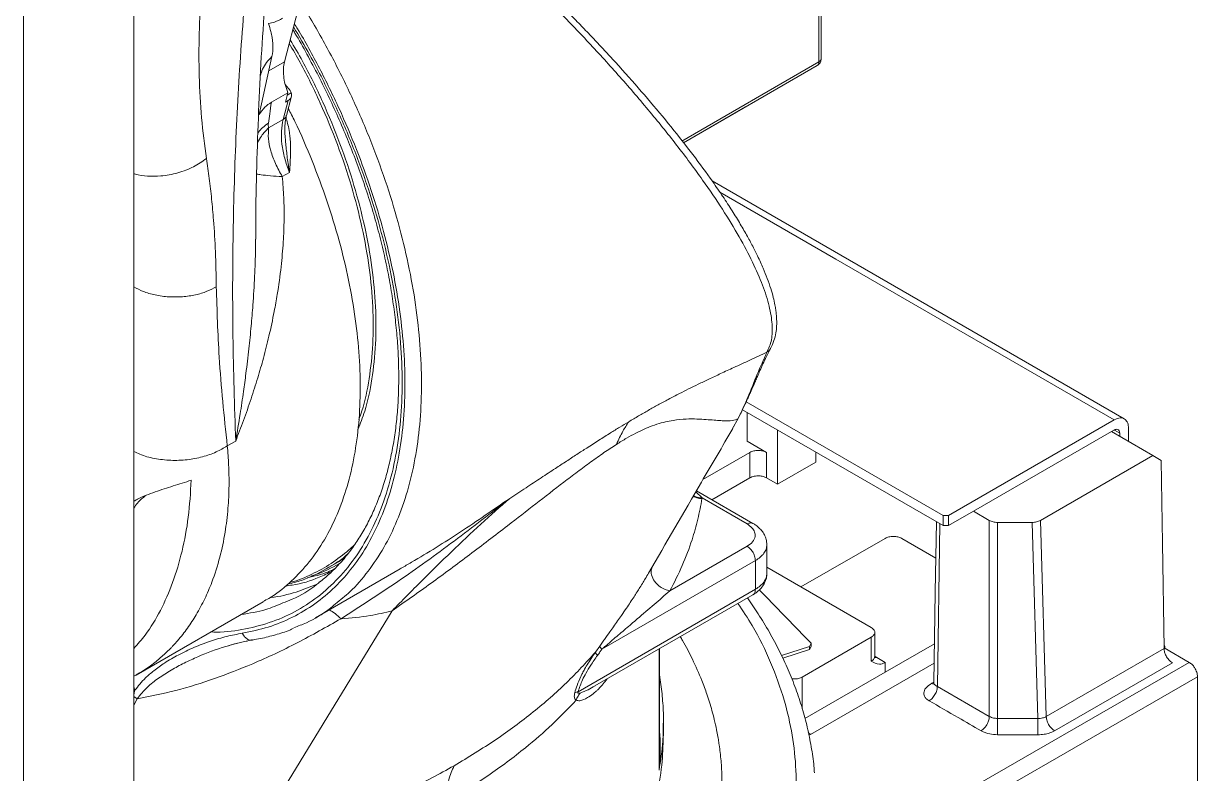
# Model space of a CAD drawing. Header units: millimetres. Extents: x 169 to 14583, y -399 to 10804.
# Drawn here: x 2070.2 to 2371, y 7722.5 to 7914.6 of the extents above; entities that cross this region are included whole.
import ezdxf

# ---------------------------------------------------------------- set-up
doc = ezdxf.new("R2010")
doc.units = ezdxf.units.MM
doc.header["$LTSCALE"] = 35

msp = doc.modelspace()

# ---------------------------------------------------------------- linework, layer by layer
at = {"color": 7, "linetype": 'Continuous', "lineweight": 18}
for p, q in [((2070.162, 7607.738), (2070.162, 8358.955)), ((2098.446, 7624.066), (2098.446, 8342.627)), ((2274.55, 7905.607), (2274.55, 7966.031)), ((2273.965, 7965.215), (2273.965, 7904.791)), ((2140.537, 7918.272), (2137.022, 7904.821)), ((2133.822, 7906.153), (2130.585, 7891.315)), ((2133.028, 7902.515), (2137.022, 7904.821)), ((2273.965, 7904.791), (2238.813, 7884.498)), ((2239.281, 7884.092), (2273.55, 7903.875)), ((2130.868, 7901.268), (2130.888, 7901.28)), ((2133.681, 7894.467), (2137.897, 7896.901)), ((2138.057, 7897.982), (2137.213, 7899.023)), ((2137.897, 7896.901), (2137.264, 7894.478)), ((2138.782, 7896.85), (2137.724, 7896.239)), ((2137.971, 7894.887), (2136.706, 7890.048)), ((2137.264, 7894.478), (2137.971, 7894.887)), ((2137.557, 7891.095), (2138.846, 7896.027)), ((2239.283, 7884.089), (2255.166, 7893.258)), ((2132.969, 7887.891), (2136.706, 7890.048)), ((2136.478, 7875.389), (2138.321, 7876.453)), ((2352.225, 7813.331), (2246.584, 7874.316)), ((2254.377, 7815.645), (2305.784, 7785.968)), ((2305.784, 7788.581), (2255.343, 7817.701)), ((2253.31, 7813.425), (2251.844, 7810.886)), ((2253.395, 7813.642), (2253.578, 7813.974)), ((2255.58, 7807.597), (2255.58, 7814.951)), ((2307.199, 7788.581), (2349.625, 7813.073)), ((2251.676, 7810.526), (2252.529, 7812.072)), ((2263.358, 7796.574), (2263.358, 7810.461)), ((2348.918, 7810.052), (2313.563, 7789.642)), ((2349.625, 7810.461), (2348.918, 7810.052)), ((2359.525, 7803.929), (2348.918, 7810.052)), ((2349.669, 7810.435), (2351.039, 7809.644)), ((2351.039, 7809.644), (2351.039, 7808.828)), ((2353.302, 7810.95), (2353.302, 7807.521)), ((2124.532, 7807.636), (2122.384, 7806.397)), ((2260.53, 7804.739), (2255.58, 7807.597)), ((2244.261, 7797.797), (2256.287, 7804.739)), ((2256.287, 7798.207), (2256.287, 7804.739)), ((2260.53, 7798.207), (2260.53, 7804.739)), ((2273.219, 7802.267), (2273.219, 7804.768)), ((2330.705, 7787.292), (2359.525, 7803.929)), ((2361.683, 7802.683), (2359.525, 7803.929)), ((2263.358, 7796.574), (2273.219, 7802.267)), ((2246.575, 7792.601), (2256.287, 7798.207)), ((2260.53, 7798.207), (2263.358, 7796.574)), ((2244.039, 7793.05), (2242.437, 7794.662)), ((2257.08, 7786.537), (2242.58, 7794.907)), ((2255.58, 7786.388), (2244.039, 7793.05)), ((2307.199, 7788.581), (2305.784, 7788.581)), ((2305.784, 7785.968), (2305.784, 7788.581)), ((2313.563, 7789.642), (2307.199, 7785.968)), ((2307.199, 7785.968), (2307.199, 7788.581)), ((2313.563, 7789.642), (2317.634, 7787.292)), ((2304.319, 7744.761), (2304.954, 7786.448)), ((2305.784, 7785.968), (2307.199, 7785.968)), ((2317.634, 7737.075), (2317.634, 7787.292)), ((2319.755, 7786.785), (2328.583, 7786.785)), ((2319.755, 7736.567), (2319.755, 7786.785)), ((2330.101, 7736.567), (2328.583, 7786.785)), ((2330.705, 7787.292), (2332.224, 7737.032)), ((2290.935, 7782.695), (2269.37, 7770.245)), ((2303.922, 7777.646), (2295.178, 7782.695)), ((2255.58, 7780.673), (2235.781, 7769.244)), ((2260.63, 7773.732), (2260.63, 7781.081)), ((2147.68, 7774.874), (2150.862, 7776.711)), ((2151.112, 7776.278), (2151.296, 7776.384)), ((2218.378, 7754.298), (2257.701, 7776.999)), ((2257.701, 7769.65), (2257.701, 7776.999)), ((2145.005, 7762.361), (2166.68, 7774.873)), ((2166.664, 7774.9), (2166.912, 7775.041)), ((2287.4, 7759.837), (2260.63, 7775.291)), ((2212.262, 7743.419), (2257.701, 7769.65)), ((2216.571, 7744.891), (2257.08, 7768.277)), ((2258.757, 7769.404), (2260.592, 7767.516)), ((2260.592, 7767.516), (2262.305, 7765.754)), ((2099.058, 7747.681), (2131.585, 7766.458)), ((2164.614, 7764.145), (2127.856, 7703.935)), ((2262.305, 7765.754), (2268.37, 7759.515)), ((2268.37, 7759.515), (2270.083, 7757.753)), ((2288.278, 7752.488), (2288.278, 7758.612)), ((2217.82, 7755.097), (2216.702, 7753.531)), ((2218.372, 7755.871), (2217.82, 7755.097)), ((2269.722, 7747.183), (2287.4, 7757.388)), ((2270.083, 7757.753), (2271.971, 7755.811)), ((2271.971, 7755.811), (2271.588, 7755.025)), ((2271.971, 7754.995), (2271.971, 7755.811)), ((2287.4, 7757.388), (2287.4, 7751.264)), ((2290.935, 7748.405), (2303.588, 7755.71)), ((2362.392, 7755.383), (2362.622, 7755.078)), ((2233.001, 7754.376), (2233.001, 7723.281)), ((2233.146, 7729.721), (2233.146, 7754.46)), ((2264.382, 7752.69), (2271.588, 7755.025)), ((2264.712, 7751.981), (2271.588, 7754.209)), ((2271.588, 7754.209), (2271.588, 7755.025)), ((2271.588, 7754.209), (2271.971, 7754.995)), ((2288.278, 7752.529), (2288.814, 7752.22)), ((2290.935, 7750.859), (2288.814, 7752.22)), ((2332.224, 7737.032), (2362.406, 7754.455)), ((2362.398, 7754.949), (2362.622, 7755.078)), ((2362.402, 7754.663), (2368.858, 7750.936)), ((2362.622, 7755.078), (2362.634, 7754.529)), ((2271.843, 7732.485), (2303.512, 7750.767)), ((2290.935, 7750.859), (2290.935, 7748.405)), ((2098.446, 7747.378), (2099.001, 7747.682)), ((2269.722, 7739.022), (2269.722, 7747.183)), ((2270.385, 7736.542), (2290.935, 7748.405)), ((2370.98, 7747.262), (2370.98, 7642.336)), ((2098.446, 7744.659), (2098.734, 7743.779)), ((2098.446, 7743.836), (2098.734, 7743.779)), ((2233.155, 7739.726), (2233.155, 7743.517)), ((2303.438, 7745.9), (2302.891, 7745.585)), ((2303.433, 7745.582), (2303.476, 7745.313)), ((2304.319, 7744.761), (2317.634, 7737.075)), ((2234.155, 7732.085), (2234.155, 7735.351)), ((2319.755, 7736.567), (2330.101, 7736.567)), ((2271.843, 7732.485), (2271.258, 7732.958)), ((2271.391, 7732.302), (2271.843, 7732.485)), ((2319.755, 7732.386), (2330.101, 7732.386))]:
    msp.add_line(p, q, dxfattribs=at)
at = {"color": 7, "linetype": 'Continuous', "lineweight": 18, "flags": 128}
for points in [[(2349.625, 7813.073), (2278.349, 7854.22), (2248.622, 7871.382)], [(2362.406, 7754.455), (2362.001, 7781.463), (2361.683, 7802.683)], [(2304.064, 7786.961), (2303.789, 7768.88), (2303.433, 7745.57)], [(2368.858, 7750.936), (2299.491, 7710.891), (2272.608, 7695.371)], [(2334.345, 7733.401), (2351.247, 7743.158), (2364.527, 7750.824)], [(2271.969, 7690.104), (2316.477, 7715.798), (2370.98, 7747.262)], [(2098.446, 7740.048), (2098.581, 7740.292), (2099.316, 7741.622)]]:
    msp.add_lwpolyline(points, dxfattribs=at)
at = {"color": 7, "linetype": 'Continuous', "lineweight": 18}
for points in [[(2139.698, 8009.168), (2138.156, 8001.422), (2135.072, 7985.931), (2131.372, 7961.958), (2128.352, 7937.478), (2126.085, 7912.463), (2124.55, 7886.954), (2123.771, 7860.965), (2123.681, 7834.561), (2124.248, 7816.611), (2124.532, 7807.636)], [(2136.706, 7890.048), (2136.519, 7889.08), (2136.143, 7887.143), (2136.312, 7883.74), (2136.976, 7880.136), (2137.873, 7877.681), (2138.321, 7876.453)], [(2295.178, 7782.695), (2294.868, 7782.837), (2294.248, 7783.121), (2293.057, 7783.242), (2291.865, 7783.121), (2291.245, 7782.837), (2290.935, 7782.695)], [(2260.63, 7773.732), (2260.593, 7773.354), (2260.519, 7772.598), (2259.921, 7771.511), (2259.012, 7770.497), (2258.138, 7769.933), (2257.701, 7769.65)], [(2288.278, 7752.488), (2288.237, 7752.259), (2288.155, 7751.8), (2287.652, 7751.442), (2287.4, 7751.264)], [(2319.755, 7732.386), (2319.755, 7732.65), (2319.755, 7733.177), (2319.755, 7734.316), (2319.755, 7735.526), (2319.755, 7736.22), (2319.755, 7736.567)]]:
    msp.add_open_spline(points, degree=3, dxfattribs=at)
for points, knots in [([(2129.667, 7859.38), (2129.672, 7861.468), (2129.69, 7868.34), (2129.952, 7879.852), (2130.446, 7893.913), (2131.171, 7907.821), (2132.111, 7921.579), (2133.269, 7935.182), (2134.644, 7948.626), (2136.237, 7961.906), (2138.04, 7975.022), (2140.077, 7987.951), (2141.653, 7997.227), (2142.615, 8002.137), (2142.756, 8002.856)], [0, 0, 0, 0, 0.0411535, 0.1354235, 0.2296893, 0.323952, 0.418213, 0.5124734, 0.6067346, 0.7009983, 0.7952665, 0.8895414, 0.9838256, 1, 1, 1, 1]), ([(2117.033, 7880.017), (2116.569, 7883.479), (2115.644, 7890.396), (2115.101, 7901.13), (2115.109, 7912.022), (2115.773, 7925.131), (2117.244, 7940.418), (2118.716, 7951.805), (2119.452, 7957.495)], [0, 0, 0, 0, 0.1408703, 0.2814263, 0.4216432, 0.5615384, 0.7808991, 1, 1, 1, 1]), ([(2261.591, 7831.366), (2261.907, 7832.016), (2262.501, 7833.239), (2262.962, 7835.215), (2263.158, 7837.039), (2263.165, 7838.657), (2263.07, 7840.043), (2262.919, 7841.283), (2262.678, 7842.718), (2262.276, 7844.523), (2261.632, 7846.784), (2260.771, 7849.269), (2259.652, 7852.045), (2258.343, 7854.912), (2256.843, 7857.884), (2255.214, 7860.87), (2253.337, 7864.081), (2251.178, 7867.547), (2248.759, 7871.214), (2245.465, 7875.958), (2241.113, 7881.85), (2235.484, 7888.968), (2229.381, 7896.245), (2224.147, 7902.169), (2220.082, 7906.617), (2217.351, 7909.553), (2214.562, 7912.499), (2211.547, 7915.63), (2208.08, 7919.166), (2203.929, 7923.313), (2199.01, 7928.11), (2193.271, 7933.555), (2187.08, 7939.278), (2182.699, 7943.157), (2180.594, 7945.021)], [0, 0, 0, 0, 0.0334624, 0.0629722, 0.0885328, 0.110155, 0.1278522, 0.142602, 0.1583809, 0.182457, 0.2092851, 0.2386882, 0.2669928, 0.2999147, 0.3286568, 0.3572867, 0.3876773, 0.4197859, 0.4524019, 0.4849745, 0.5418611, 0.5982119, 0.6537786, 0.7083337, 0.7297647, 0.7509683, 0.7719447, 0.7930917, 0.817845, 0.8469965, 0.880546, 0.918493, 0.9608373, 1, 1, 1, 1]), ([(2181.908, 7942.135), (2184.588, 7939.695), (2190.111, 7934.668), (2198.26, 7926.871), (2206.498, 7918.673), (2213.24, 7911.644), (2218.561, 7905.887), (2222.545, 7901.459), (2226.455, 7896.987), (2230.273, 7892.484), (2233.981, 7887.963), (2237.559, 7883.439), (2240.987, 7878.926), (2245.027, 7873.364), (2249.377, 7866.942), (2253.646, 7859.922), (2257.084, 7853.417), (2259.662, 7847.473), (2261.358, 7842.132), (2262.119, 7837.462), (2262.009, 7833.439), (2261.113, 7831.404), (2260.665, 7830.387)], [0, 0, 0, 0, 0.0508455, 0.1047533, 0.1617221, 0.221751, 0.2529201, 0.2848545, 0.3175544, 0.3510199, 0.3852512, 0.4202486, 0.4560124, 0.4925431, 0.5561723, 0.6197397, 0.6832481, 0.7467004, 0.8100992, 0.8734473, 0.9367469, 1, 1, 1, 1]), ([(2150.103, 7765.944), (2151.353, 7766.932), (2154.398, 7769.337), (2158.553, 7774.169), (2162.613, 7780.247), (2165.978, 7787.133), (2168.648, 7794.728), (2170.594, 7802.983), (2171.802, 7811.828), (2172.262, 7821.192), (2171.97, 7830.999), (2170.928, 7841.169), (2169.146, 7851.619), (2166.636, 7862.266), (2163.421, 7873.023), (2159.525, 7883.802), (2154.98, 7894.516), (2149.827, 7905.082), (2144.088, 7915.395), (2138.498, 7924.455), (2134.639, 7929.859), (2133.045, 7932.092)], [0, 0, 0, 0, 0.0378536, 0.0922005, 0.1465474, 0.2008943, 0.2552412, 0.3095881, 0.3639351, 0.418282, 0.4726289, 0.5269758, 0.5813227, 0.6356696, 0.6900165, 0.7443634, 0.7987103, 0.8530572, 0.9074041, 0.9617511, 1, 1, 1, 1]), ([(2126.233, 7758.4), (2128.482, 7758.864), (2132.981, 7759.791), (2139.172, 7762.365), (2144.893, 7765.778), (2150.056, 7770.096), (2154.633, 7775.253), (2158.585, 7781.216), (2161.877, 7787.939), (2164.484, 7795.362), (2166.387, 7803.426), (2167.566, 7812.07), (2168.015, 7821.219), (2167.732, 7830.8), (2166.712, 7840.738), (2164.97, 7850.949), (2162.52, 7861.351), (2159.377, 7871.862), (2155.568, 7882.393), (2151.139, 7892.869), (2146.062, 7903.163), (2142.175, 7910.424), (2139.852, 7914.12), (2139.57, 7914.569)], [0, 0, 0, 0, 0.0496612, 0.0993116, 0.1489713, 0.1986314, 0.2482824, 0.2979425, 0.3476027, 0.3972536, 0.4469138, 0.4965739, 0.5462249, 0.595885, 0.6455452, 0.6951961, 0.7448563, 0.7945164, 0.8441674, 0.8938276, 0.9434877, 0.9931387, 1, 1, 1, 1]), ([(2136.562, 7915.977), (2135.857, 7915.597), (2134.549, 7914.893), (2133.476, 7914.714), (2132.981, 7914.632)], [0, 0, 0, 0, 0.5391366, 1, 1, 1, 1]), ([(2132.981, 7914.632), (2133.177, 7913.958), (2133.526, 7912.758), (2133.833, 7911.225), (2133.999, 7910.041), (2134.148, 7908.305), (2133.963, 7907.087), (2133.822, 7906.153)], [0, 0, 0, 0, 0.2213179, 0.3940191, 0.5122649, 0.6260161, 1, 1, 1, 1]), ([(2118.208, 7758.736), (2118.686, 7758.716), (2121.768, 7758.591), (2127.091, 7759.401), (2134.07, 7761.212), (2140.496, 7764.159), (2146.347, 7768.104), (2151.563, 7773.032), (2156.098, 7778.891), (2159.905, 7785.637), (2162.954, 7793.198), (2165.218, 7801.507), (2166.668, 7810.493), (2167.299, 7820.066), (2167.105, 7830.14), (2166.08, 7840.626), (2164.241, 7851.423), (2161.606, 7862.434), (2158.189, 7873.556), (2154.036, 7884.69), (2149.158, 7895.719), (2144.27, 7905.458), (2140.773, 7911.343), (2139.352, 7913.734)], [0, 0, 0, 0, 0.0092254, 0.0595575, 0.1098901, 0.1602222, 0.2105543, 0.2608869, 0.311219, 0.3615511, 0.4118838, 0.4622159, 0.512548, 0.5628806, 0.6132127, 0.6635448, 0.7138774, 0.7642095, 0.8145417, 0.8648743, 0.9152064, 0.9655385, 1, 1, 1, 1]), ([(2139.178, 7913.069), (2139.357, 7912.773), (2140.621, 7910.695), (2142.82, 7906.741), (2145.757, 7901.219), (2148.509, 7895.623), (2151.088, 7889.979), (2153.482, 7884.298), (2155.686, 7878.595), (2157.695, 7872.886), (2159.503, 7867.186), (2161.107, 7861.508), (2162.502, 7855.868), (2163.685, 7850.281), (2164.653, 7844.76), (2165.405, 7839.321), (2165.939, 7833.978), (2166.253, 7828.744), (2166.349, 7823.633), (2166.226, 7818.658), (2165.885, 7813.832), (2165.329, 7809.166), (2164.56, 7804.673), (2163.579, 7800.363), (2162.391, 7796.247), (2160.999, 7792.334), (2159.407, 7788.633), (2157.619, 7785.151), (2155.638, 7781.896), (2153.47, 7778.874), (2151.112, 7776.097), (2148.639, 7773.598), (2146.868, 7772.162), (2146.009, 7771.465)], [0, 0, 0, 0, 0.00550895, 0.03871842, 0.07192748, 0.1051347, 0.13833891, 0.17153897, 0.20473372, 0.23792203, 0.27110279, 0.30427493, 0.33743745, 0.37058948, 0.40373028, 0.43685936, 0.46997656, 0.50308217, 0.5361771, 0.56926308, 0.60234293, 0.63542065, 0.66850024, 0.70158905, 0.73469678, 0.76783581, 0.80102129, 0.83427091, 0.86760407, 0.90104017, 0.93459591, 0.96828142, 1, 1, 1, 1]), ([(2156.057, 7813.111), (2156.345, 7813.862), (2157.571, 7817.055), (2158.84, 7823.534), (2159.816, 7832.434), (2159.803, 7841.99), (2158.881, 7852.003), (2157.041, 7862.37), (2154.31, 7872.952), (2150.732, 7883.624), (2146.307, 7894.226), (2142.129, 7902.913), (2139.199, 7907.882), (2138.245, 7909.501)], [0, 0, 0, 0, 0.0313544, 0.1334998, 0.2356452, 0.3377906, 0.439936, 0.5420814, 0.6442268, 0.7463722, 0.8485176, 0.950663, 1, 1, 1, 1]), ([(2155.873, 7810.619), (2156.475, 7812.145), (2158.038, 7816.109), (2159.56, 7823.452), (2160.519, 7832.415), (2160.511, 7842.011), (2159.583, 7852.075), (2157.735, 7862.491), (2154.991, 7873.124), (2151.395, 7883.847), (2146.952, 7894.502), (2142.643, 7903.437), (2139.575, 7908.631), (2138.496, 7910.46)], [0, 0, 0, 0, 0.061552, 0.1598882, 0.2582244, 0.3565607, 0.4548969, 0.5532331, 0.6515693, 0.7499056, 0.8482418, 0.946578, 1, 1, 1, 1]), ([(2130.888, 7901.28), (2131.037, 7901.827), (2131.36, 7903.011), (2132.392, 7904.657), (2133.352, 7905.661), (2133.822, 7906.153)], [0, 0, 0, 0, 0.30432647, 0.65915355, 1, 1, 1, 1]), ([(2273.559, 7903.911), (2273.633, 7903.945), (2273.824, 7904.033), (2274.068, 7904.277), (2274.298, 7904.582), (2274.452, 7904.932), (2274.548, 7905.272), (2274.529, 7905.491), (2274.521, 7905.582)], [0, 0, 0, 0, 0.1203765, 0.3096708, 0.4935929, 0.6771182, 0.8656936, 1, 1, 1, 1]), ([(2273.965, 7904.791), (2274.133, 7904.91), (2274.469, 7905.148), (2274.523, 7905.454), (2274.55, 7905.607)], [0, 0, 0, 0, 0.5000063, 1, 1, 1, 1]), ([(2137.022, 7904.821), (2136.912, 7904.259), (2136.691, 7903.13), (2136.784, 7901.145), (2137.142, 7899.048), (2137.646, 7897.614), (2137.897, 7896.901)], [0, 0, 0, 0, 0.2487255, 0.499896, 0.7511172, 1, 1, 1, 1]), ([(2273.55, 7903.875), (2273.55, 7903.875), (2273.703, 7903.905), (2273.892, 7904.205), (2273.94, 7904.595), (2273.965, 7904.791)], [0, 0, 0, 0, 0.0000894, 0.5000447, 1, 1, 1, 1]), ([(2137.971, 7894.887), (2138.141, 7895.004), (2138.485, 7895.242), (2138.776, 7895.735), (2138.913, 7896.279), (2138.825, 7896.661), (2138.782, 7896.85)], [0, 0, 0, 0, 0.2481459, 0.5006167, 0.752409, 1, 1, 1, 1]), ([(2138.057, 7897.982), (2138.216, 7897.802), (2138.541, 7897.433), (2138.7, 7897.047), (2138.782, 7896.85)], [0, 0, 0, 0, 0.4888164, 1, 1, 1, 1]), ([(2130.585, 7891.315), (2131.029, 7891.971), (2131.896, 7893.252), (2133.096, 7894.068), (2133.681, 7894.467)], [0, 0, 0, 0, 0.5120136, 1, 1, 1, 1]), ([(2133.681, 7894.467), (2133.543, 7893.461), (2133.297, 7891.666), (2133.029, 7889.856), (2132.911, 7889.06)], [0, 0, 0, 0, 0.5602247, 1, 1, 1, 1]), ([(2138.016, 7892.851), (2138.579, 7891.748), (2140.836, 7887.331), (2144.185, 7879.409), (2148.014, 7869.19), (2151.135, 7858.96), (2153.582, 7848.832), (2155.305, 7838.899), (2156.3, 7829.24), (2156.553, 7819.935), (2156.074, 7811.065), (2154.855, 7802.722), (2152.911, 7794.967), (2150.252, 7787.867), (2146.914, 7781.483), (2142.928, 7775.864), (2138.281, 7771.139), (2134.455, 7768.034), (2132.032, 7766.802), (2131.534, 7766.549)], [0, 0, 0, 0, 0.0213327, 0.0854076, 0.1494765, 0.2136958, 0.2779089, 0.341984, 0.4060528, 0.4702722, 0.5344853, 0.5985604, 0.6626292, 0.7268485, 0.7910617, 0.8551368, 0.9192056, 0.9834249, 1, 1, 1, 1]), ([(2136.706, 7890.048), (2137.004, 7890.254), (2137.424, 7890.545), (2137.474, 7890.984), (2137.489, 7891.111)], [0, 0, 0, 0, 0.71026916, 1, 1, 1, 1]), ([(2137.235, 7885.401), (2137.188, 7885.972), (2137.084, 7887.218), (2137.163, 7888.962), (2137.351, 7890.263), (2137.516, 7890.929), (2137.557, 7891.096)], [0, 0, 0, 0, 0.266099, 0.5813894, 0.8953801, 1, 1, 1, 1]), ([(2130.134, 7884.109), (2130.441, 7884.68), (2131.181, 7886.058), (2132.309, 7887.214), (2132.969, 7887.891)], [0, 0, 0, 0, 0.4147054, 1, 1, 1, 1]), ([(2132.911, 7889.06), (2131.921, 7888.373), (2130.832, 7887.619), (2130.27, 7886.588), (2130.22, 7886.495)], [0, 0, 0, 0, 0.9099218, 1, 1, 1, 1]), ([(2136.478, 7875.389), (2135.856, 7876.51), (2134.613, 7878.753), (2133.442, 7882.057), (2132.795, 7885.193), (2132.911, 7886.991), (2132.969, 7887.891)], [0, 0, 0, 0, 0.2496277, 0.4994402, 0.749535, 1, 1, 1, 1]), ([(2132.969, 7887.891), (2132.921, 7888.075), (2132.835, 7888.411), (2132.888, 7888.858), (2132.911, 7889.06)], [0, 0, 0, 0, 0.5478676, 1, 1, 1, 1]), ([(2138.321, 7876.453), (2138.387, 7877.335), (2138.511, 7879.002), (2138.607, 7881.358), (2138.601, 7883.42), (2138.498, 7885.179), (2138.301, 7886.907), (2137.967, 7888.547), (2137.652, 7889.763), (2137.426, 7890.299), (2137.402, 7890.355)], [0, 0, 0, 0, 0.1899766, 0.3590223, 0.506353, 0.631579, 0.7351745, 0.8764455, 0.9870171, 1, 1, 1, 1]), ([(2138.321, 7876.453), (2138.123, 7877.702), (2137.732, 7880.163), (2137.442, 7883.144), (2137.274, 7884.846), (2137.224, 7885.354)], [0, 0, 0, 0, 0.4196077, 0.8268045, 1, 1, 1, 1]), ([(2117.033, 7880.017), (2115.981, 7879.283), (2113.821, 7877.775), (2109.738, 7876.245), (2105.643, 7875.485), (2101.969, 7875.489), (2099.641, 7875.737), (2098.581, 7876.088), (2098.446, 7876.133)], [0, 0, 0, 0, 0.2057119, 0.4224811, 0.6426624, 0.8127789, 0.9761059, 1, 1, 1, 1]), ([(2119.573, 7847.164), (2119.518, 7850.159), (2119.41, 7855.998), (2118.952, 7863.432), (2118.386, 7869.68), (2117.782, 7874.935), (2117.281, 7878.333), (2117.033, 7880.017)], [0, 0, 0, 0, 0.2578265, 0.5024614, 0.6671512, 0.8350214, 1, 1, 1, 1]), ([(2129.905, 7876.06), (2130.262, 7875.991), (2131.129, 7875.823), (2133.357, 7875.6), (2135.439, 7875.459), (2136.478, 7875.389)], [0, 0, 0, 0, 0.2594437, 0.6301944, 1, 1, 1, 1]), ([(2124.532, 7807.636), (2125.21, 7809.387), (2126.596, 7812.963), (2128.478, 7818.373), (2130.174, 7823.711), (2131.703, 7829.06), (2133.138, 7834.726), (2134.308, 7840.167), (2135.369, 7846.106), (2136.194, 7852.039), (2136.758, 7858.461), (2136.976, 7864.376), (2136.919, 7869.962), (2136.623, 7873.608), (2136.478, 7875.389)], [0, 0, 0, 0, 0.0816579, 0.1668632, 0.2484183, 0.3241886, 0.4074108, 0.500928, 0.564349, 0.6677018, 0.7592137, 0.842244, 0.9229356, 1, 1, 1, 1]), ([(2129.613, 7859.38), (2129.615, 7858.519), (2129.622, 7855.335), (2129.4, 7849.697), (2129.014, 7843.141), (2128.499, 7836.954), (2127.91, 7831.106), (2127.243, 7825.515), (2126.492, 7819.947), (2125.636, 7814.164), (2124.922, 7809.945), (2124.532, 7807.636)], [0, 0, 0, 0, 0.0489902, 0.1810696, 0.3219464, 0.4247063, 0.5374898, 0.6602964, 0.7498733, 0.8631079, 1, 1, 1, 1]), ([(2119.573, 7847.164), (2118.8, 7846.755), (2117.204, 7845.911), (2114.238, 7845.041), (2110.921, 7844.544), (2107.381, 7844.517), (2103.926, 7844.992), (2100.84, 7845.87), (2099.208, 7846.733), (2098.446, 7847.136)], [0, 0, 0, 0, 0.1320969, 0.2728021, 0.4193594, 0.5682002, 0.7222843, 0.8703945, 1, 1, 1, 1]), ([(2122.384, 7806.397), (2121.588, 7813.974), (2120.165, 7827.513), (2119.754, 7841.156), (2119.573, 7847.164)], [0, 0, 0, 0, 0.5596459, 1, 1, 1, 1]), ([(2225.234, 7812.575), (2226.088, 7813.083), (2227.789, 7814.096), (2230.295, 7815.536), (2232.83, 7816.951), (2235.502, 7818.393), (2238.107, 7819.748), (2240.65, 7821.028), (2243.155, 7822.254), (2245.898, 7823.564), (2248.964, 7824.996), (2252.472, 7826.61), (2256.452, 7828.43), (2259.201, 7829.707), (2260.665, 7830.387)], [0, 0, 0, 0, 0.05948729, 0.11853119, 0.17959997, 0.24568816, 0.32073271, 0.38355422, 0.45138153, 0.52957997, 0.61971497, 0.72431267, 0.853165, 1, 1, 1, 1]), ([(2260.665, 7830.387), (2259.817, 7828.528), (2258.121, 7824.807), (2255.884, 7818.983), (2254.168, 7815.278), (2253.31, 7813.425)], [0, 0, 0, 0, 0.3329177, 0.6663523, 1, 1, 1, 1]), ([(2253.616, 7814.087), (2253.88, 7814.623), (2254.38, 7815.638), (2255.065, 7817.093), (2255.658, 7818.383), (2256.163, 7819.504), (2256.585, 7820.454), (2256.938, 7821.258), (2257.298, 7822.081), (2257.721, 7823.055), (2258.258, 7824.294), (2258.9, 7825.767), (2259.657, 7827.466), (2260.54, 7829.381), (2261.228, 7830.681), (2261.592, 7831.368)], [0, 0, 0, 0, 0.0942101, 0.1783421, 0.2523961, 0.3163732, 0.3702751, 0.4141038, 0.4527572, 0.5095712, 0.5801699, 0.6645414, 0.7626654, 0.8745065, 1, 1, 1, 1]), ([(2261.552, 7831.382), (2261.526, 7831.309), (2261.372, 7830.883), (2260.985, 7830.611), (2260.665, 7830.387)], [0, 0, 0, 0, 0.1727151, 1, 1, 1, 1]), ([(2194.757, 7792.946), (2196.147, 7793.857), (2198.846, 7795.624), (2202.739, 7798.185), (2206.185, 7800.45), (2209.228, 7802.443), (2211.911, 7804.193), (2214.699, 7805.997), (2217.579, 7807.842), (2220.396, 7809.616), (2222.936, 7811.188), (2224.473, 7812.116), (2225.234, 7812.575)], [0, 0, 0, 0, 0.1321959, 0.2566336, 0.3733669, 0.4648789, 0.5524177, 0.636033, 0.7399473, 0.8393912, 0.9205725, 1, 1, 1, 1]), ([(2222.107, 7806.798), (2222.972, 7807.334), (2224.702, 7808.407), (2227.089, 7809.704), (2229.276, 7810.75), (2231.48, 7811.64), (2233.632, 7812.326), (2235.696, 7812.804), (2238.163, 7813.187), (2240.782, 7813.332), (2243.417, 7813.27), (2246.427, 7813.059), (2249.371, 7812.794), (2251.938, 7812.762), (2252.853, 7813.204), (2253.31, 7813.425)], [0, 0, 0, 0, 0.0282868, 0.0565648, 0.0851011, 0.1140743, 0.1534742, 0.1937041, 0.2346093, 0.3178281, 0.4022353, 0.4872891, 0.6582088, 0.8293081, 1, 1, 1, 1]), ([(2222.107, 7806.798), (2222.629, 7807.95), (2223.562, 7810.01), (2224.723, 7811.791), (2225.234, 7812.575)], [0, 0, 0, 0, 0.5596232, 1, 1, 1, 1]), ([(2349.625, 7813.073), (2350.165, 7813.305), (2351.244, 7813.768), (2352.452, 7813.328), (2353.174, 7812.345), (2353.259, 7811.415), (2353.302, 7810.95)], [0, 0, 0, 0, 0.279619, 0.5592379, 0.779619, 1, 1, 1, 1]), ([(2230.332, 7773.791), (2234.806, 7781.537), (2241.892, 7793.807), (2249.222, 7806.25), (2251.925, 7810.837)], [0, 0, 0, 0, 0.63128992, 1, 1, 1, 1]), ([(2351.039, 7809.644), (2351.013, 7809.868), (2350.959, 7810.317), (2350.581, 7810.635), (2350.114, 7810.686), (2349.788, 7810.536), (2349.625, 7810.461)], [0, 0, 0, 0, 0.279619, 0.5592379, 0.779619, 1, 1, 1, 1]), ([(2122.384, 7806.397), (2121.466, 7805.85), (2119.569, 7804.722), (2116.036, 7803.511), (2112.08, 7802.762), (2107.852, 7802.599), (2103.741, 7803.093), (2100.513, 7803.931), (2098.955, 7804.739), (2098.446, 7805.003)], [0, 0, 0, 0, 0.1402245, 0.2896094, 0.445202, 0.6031808, 0.7666511, 0.9236849, 1, 1, 1, 1]), ([(2099.03, 7747.731), (2099.628, 7748.062), (2101.303, 7748.988), (2103.676, 7750.746), (2106.05, 7752.746), (2107.58, 7754.238), (2108.724, 7755.441), (2109.731, 7756.561), (2110.959, 7758.052), (2112.188, 7759.688), (2113.334, 7761.364), (2114.863, 7763.814), (2116.628, 7767.111), (2118.726, 7772.003), (2120.529, 7777.661), (2121.869, 7784.039), (2122.613, 7790.183), (2122.875, 7795.978), (2122.799, 7801.324), (2122.516, 7804.777), (2122.384, 7806.397)], [0, 0, 0, 0, 0.035551, 0.09956, 0.1528772, 0.1955009, 0.2086726, 0.2371463, 0.2715906, 0.3054121, 0.3386104, 0.3711847, 0.4454846, 0.5163069, 0.6169542, 0.7095867, 0.7941966, 0.8707888, 0.9393807, 1, 1, 1, 1]), ([(2164.615, 7764.145), (2167.947, 7766.488), (2174.604, 7771.167), (2184.446, 7778.47), (2193.373, 7785.291), (2201.393, 7791.525), (2207.356, 7796.155), (2212.067, 7799.737), (2215.516, 7802.29), (2218.894, 7804.7), (2221.043, 7806.103), (2222.107, 7806.798)], [0, 0, 0, 0, 0.1717828, 0.3430881, 0.5132704, 0.6394813, 0.7634932, 0.82429, 0.8840178, 0.9425564, 1, 1, 1, 1]), ([(2256.287, 7804.739), (2256.597, 7804.881), (2257.217, 7805.165), (2258.408, 7805.287), (2259.6, 7805.166), (2260.219, 7804.882), (2260.53, 7804.739)], [0, 0, 0, 0, 0.2500375, 0.4999794, 0.7497278, 1, 1, 1, 1]), ([(2098.446, 7754.516), (2099.442, 7755.627), (2102.006, 7758.485), (2105.349, 7764.133), (2108.531, 7771.287), (2110.908, 7779.318), (2112.553, 7788.062), (2112.95, 7794.414), (2113.149, 7797.6)], [0, 0, 0, 0, 0.1112136, 0.2862945, 0.46247, 0.6404345, 0.8197079, 1, 1, 1, 1]), ([(2113.149, 7797.6), (2112.377, 7797.347), (2110.821, 7796.837), (2108.472, 7796.108), (2106.139, 7795.372), (2103.789, 7794.59), (2101.499, 7793.724), (2099.675, 7792.939), (2098.75, 7792.396), (2098.446, 7792.217)], [0, 0, 0, 0, 0.1325735, 0.2671811, 0.4108129, 0.559972, 0.7287543, 0.9107869, 1, 1, 1, 1]), ([(2256.287, 7798.207), (2256.638, 7798.364), (2257.341, 7798.677), (2258.606, 7798.751), (2259.722, 7798.588), (2260.26, 7798.334), (2260.53, 7798.207)], [0, 0, 0, 0, 0.279619, 0.5592379, 0.779619, 1, 1, 1, 1]), ([(2101.532, 7793.714), (2100.768, 7793.114), (2099.61, 7792.204), (2098.742, 7790.901), (2098.446, 7790.458)], [0, 0, 0, 0, 0.6596271, 1, 1, 1, 1]), ([(2151.521, 7762.117), (2156.405, 7765.257), (2166.212, 7771.563), (2180.585, 7781.97), (2190.018, 7789.276), (2194.757, 7792.946)], [0, 0, 0, 0, 0.3304468, 0.6635984, 1, 1, 1, 1]), ([(2194.757, 7792.946), (2192.29, 7790.779), (2187.274, 7786.372), (2179.752, 7779.255), (2172.151, 7771.834), (2167.135, 7766.717), (2164.615, 7764.145)], [0, 0, 0, 0, 0.2407265, 0.4895686, 0.7434526, 1, 1, 1, 1]), ([(2166.912, 7775.041), (2167.806, 7775.55), (2172.965, 7778.485), (2182.323, 7784.356), (2190.564, 7790.05), (2194.757, 7792.946)], [0, 0, 0, 0, 0.0934175, 0.538747, 1, 1, 1, 1]), ([(2235.781, 7769.244), (2236.888, 7771.409), (2239.1, 7775.738), (2241.381, 7781.886), (2243.04, 7787.603), (2243.69, 7791.122), (2244.015, 7792.881)], [0, 0, 0, 0, 0.2803816, 0.5604621, 0.7803255, 1, 1, 1, 1]), ([(2241.754, 7793.484), (2242.075, 7793.335), (2242.785, 7793.005), (2243.579, 7792.925), (2244.015, 7792.881)], [0, 0, 0, 0, 0.451997, 1, 1, 1, 1]), ([(2244.039, 7793.05), (2243.468, 7793.096), (2242.677, 7793.158), (2242.023, 7793.53), (2241.841, 7793.634)], [0, 0, 0, 0, 0.7211327, 1, 1, 1, 1]), ([(2244.015, 7792.881), (2244.02, 7792.913), (2244.029, 7792.969), (2244.036, 7793.026), (2244.039, 7793.05)], [0, 0, 0, 0, 0.5601608, 1, 1, 1, 1]), ([(2257.08, 7786.537), (2256.861, 7786.616), (2256.422, 7786.774), (2255.861, 7786.517), (2255.58, 7786.388)], [0, 0, 0, 0, 0.499949, 1, 1, 1, 1]), ([(2255.58, 7786.388), (2256.02, 7786.084), (2256.9, 7785.477), (2257.583, 7784.337), (2257.704, 7783.079), (2257.108, 7781.762), (2256.089, 7781.036), (2255.58, 7780.673)], [0, 0, 0, 0, 0.1867533, 0.3735952, 0.5603225, 0.7801874, 1, 1, 1, 1]), ([(2260.59, 7781.06), (2260.596, 7781.308), (2260.615, 7781.984), (2260.298, 7783.055), (2259.711, 7784.203), (2258.862, 7785.231), (2257.959, 7785.998), (2257.314, 7786.393), (2257.08, 7786.537)], [0, 0, 0, 0, 0.1095205, 0.2993215, 0.4876314, 0.6809686, 0.8842541, 1, 1, 1, 1]), ([(2317.634, 7787.292), (2317.943, 7787.147), (2318.563, 7786.856), (2319.357, 7786.808), (2319.755, 7786.785)], [0, 0, 0, 0, 0.4995867, 1, 1, 1, 1]), ([(2328.583, 7786.785), (2328.98, 7786.808), (2329.775, 7786.856), (2330.395, 7787.147), (2330.705, 7787.292)], [0, 0, 0, 0, 0.4995965, 1, 1, 1, 1]), ([(2138.348, 7771.384), (2138.452, 7771.408), (2140.466, 7771.879), (2144.063, 7773.463), (2149.099, 7776.133), (2152.068, 7778.541), (2153.553, 7779.745)], [0, 0, 0, 0, 0.0179375, 0.3466659, 0.6732905, 1, 1, 1, 1]), ([(2153.553, 7779.745), (2153.894, 7780.047), (2154.373, 7780.471), (2154.836, 7780.918), (2154.969, 7781.047)], [0, 0, 0, 0, 0.7124287, 1, 1, 1, 1]), ([(2257.701, 7776.999), (2257.661, 7777.382), (2257.581, 7778.147), (2257.013, 7779.28), (2256.314, 7780.164), (2255.824, 7780.504), (2255.58, 7780.673)], [0, 0, 0, 0, 0.279619, 0.5592379, 0.779619, 1, 1, 1, 1]), ([(2257.701, 7776.999), (2258.138, 7777.281), (2259.012, 7777.846), (2259.92, 7778.86), (2260.517, 7779.942), (2260.591, 7780.693), (2260.628, 7781.066)], [0, 0, 0, 0, 0.2508468, 0.5016936, 0.7525404, 1, 1, 1, 1]), ([(2137.794, 7770.928), (2139.024, 7771.236), (2142.54, 7772.118), (2147.716, 7774.816), (2151.699, 7777.204), (2153.396, 7778.87), (2153.42, 7778.894)], [0, 0, 0, 0, 0.2107724, 0.6025246, 0.9942767, 1, 1, 1, 1]), ([(2143.771, 7773.04), (2144.133, 7773.137), (2146.77, 7773.84), (2149.101, 7775.149), (2151.112, 7776.279)], [0, 0, 0, 0, 0.1373394, 1, 1, 1, 1]), ([(2150.862, 7776.712), (2150.863, 7776.712), (2151.5, 7777.011), (2152.047, 7777.464), (2152.593, 7777.917)], [0, 0, 0, 0, 0.00270671, 1, 1, 1, 1]), ([(2137.269, 7770.532), (2137.855, 7770.597), (2140.906, 7770.932), (2144.979, 7772.171), (2148.195, 7773.801), (2149.321, 7774.373)], [0, 0, 0, 0, 0.1339835, 0.6967098, 1, 1, 1, 1]), ([(2142.852, 7772.609), (2144.659, 7772.999), (2147.101, 7773.527), (2149.267, 7774.602), (2149.831, 7774.882)], [0, 0, 0, 0, 0.73981882, 1, 1, 1, 1]), ([(2230.311, 7773.803), (2230.033, 7773.319), (2229.609, 7772.582), (2229.118, 7771.784), (2228.95, 7771.51)], [0, 0, 0, 0, 0.6575135, 1, 1, 1, 1]), ([(2231.163, 7774.953), (2231.111, 7774.809), (2230.886, 7774.198), (2231.145, 7772.887), (2231.974, 7771.404), (2233.209, 7770.284), (2234.484, 7769.563), (2235.364, 7769.346), (2235.781, 7769.244)], [0, 0, 0, 0, 0.0665235, 0.2825898, 0.510344, 0.6865933, 0.8514892, 1, 1, 1, 1]), ([(2257.08, 7768.277), (2257.343, 7768.439), (2258.026, 7768.86), (2258.957, 7769.677), (2259.796, 7770.738), (2260.346, 7771.897), (2260.625, 7772.909), (2260.598, 7773.517), (2260.59, 7773.711)], [0, 0, 0, 0, 0.131226, 0.3409104, 0.5394172, 0.7288437, 0.9132023, 1, 1, 1, 1]), ([(2133.339, 7767.573), (2133.424, 7767.579), (2135.766, 7767.743), (2139.852, 7768.771), (2143.599, 7770.266), (2145.372, 7770.972)], [0, 0, 0, 0, 0.0194252, 0.5362567, 1, 1, 1, 1]), ([(2136.625, 7766.174), (2137.432, 7766.472), (2140.525, 7767.613), (2143.724, 7769.495), (2145.872, 7771.403), (2146.19, 7771.686)], [0, 0, 0, 0, 0.23114, 0.8860653, 1, 1, 1, 1]), ([(2228.95, 7771.51), (2228.675, 7771.057), (2227.941, 7769.847), (2226.515, 7767.617), (2224.925, 7765.214), (2223.498, 7763.123), (2222.398, 7761.539), (2221.413, 7760.138), (2220.3, 7758.57), (2219.302, 7757.176), (2218.6, 7756.191), (2218.372, 7755.871)], [0, 0, 0, 0, 0.0971882, 0.259372, 0.452367, 0.5708729, 0.6597119, 0.7506024, 0.8302431, 0.9449361, 1, 1, 1, 1]), ([(2235.781, 7769.244), (2234.448, 7768.095), (2231.765, 7765.783), (2227.926, 7762.488), (2224.463, 7759.533), (2221.465, 7756.988), (2219.396, 7755.186), (2218.378, 7754.298)], [0, 0, 0, 0, 0.2497605, 0.5024607, 0.6709126, 0.8379962, 1, 1, 1, 1]), ([(2272.825, 7722.595), (2272.785, 7723.171), (2272.63, 7725.418), (2272.035, 7729.323), (2271.041, 7734.302), (2269.712, 7739.254), (2268.078, 7744.174), (2266.131, 7749.055), (2263.878, 7753.892), (2261.311, 7758.675), (2258.592, 7763.205), (2256.584, 7766.1), (2255.649, 7767.45)], [0, 0, 0, 0, 0.0372016, 0.1450782, 0.2530355, 0.3611241, 0.4693862, 0.5778533, 0.6865454, 0.7954711, 0.9046284, 1, 1, 1, 1]), ([(2257.701, 7769.65), (2257.665, 7769.358), (2257.592, 7768.773), (2257.309, 7768.321), (2257.08, 7768.277), (2257.08, 7768.277)], [0, 0, 0, 0, 0.4999486, 0.9998972, 1, 1, 1, 1]), ([(2125.929, 7763.193), (2128.07, 7763.526), (2131.828, 7764.112), (2135.181, 7765.553), (2136.625, 7766.174)], [0, 0, 0, 0, 0.5694332, 1, 1, 1, 1]), ([(2253.203, 7766.039), (2254.469, 7764.15), (2257.789, 7759.198), (2261.783, 7750.905), (2265.191, 7741.525), (2267.292, 7732.292), (2268.258, 7723.271), (2268.127, 7714.233), (2266.901, 7705.223), (2264.592, 7696.284), (2261.106, 7687.192), (2256.339, 7678.008), (2250.207, 7668.805), (2242.882, 7659.896), (2234.399, 7651.337), (2224.813, 7643.176), (2214.182, 7635.458), (2202.883, 7628.432), (2191.076, 7622.087), (2178.898, 7616.408), (2166.074, 7611.219), (2152.611, 7606.617), (2142.727, 7603.574), (2137.226, 7602.244), (2136.536, 7602.077)], [0, 0, 0, 0, 0.0310887, 0.0815125, 0.1319363, 0.17816, 0.2243837, 0.2706073, 0.3168309, 0.3630546, 0.4092782, 0.459702, 0.510126, 0.5605498, 0.6109735, 0.6613975, 0.7118213, 0.7622451, 0.8084688, 0.8546925, 0.900916, 0.9471397, 0.9933634, 1, 1, 1, 1]), ([(2139.444, 7759.797), (2140.526, 7760.213), (2143.745, 7761.449), (2147.303, 7763.541), (2149.574, 7765.49), (2150.103, 7765.944)], [0, 0, 0, 0, 0.279869, 0.8323361, 1, 1, 1, 1]), ([(2148.431, 7764.338), (2148.503, 7764.325), (2148.942, 7764.244), (2149.977, 7763.523), (2151.009, 7762.584), (2151.521, 7762.117)], [0, 0, 0, 0, 0.0907589, 0.548167, 1, 1, 1, 1]), ([(2151.521, 7762.117), (2154.042, 7762.322), (2158.544, 7762.688), (2162.76, 7763.7), (2164.615, 7764.145)], [0, 0, 0, 0, 0.56, 1, 1, 1, 1]), ([(2099.316, 7741.622), (2102.62, 7742.27), (2109.246, 7743.57), (2119.124, 7746.669), (2129.503, 7750.709), (2140.318, 7755.771), (2147.792, 7760.005), (2151.521, 7762.117)], [0, 0, 0, 0, 0.1857018, 0.3723928, 0.5596207, 0.7802952, 1, 1, 1, 1]), ([(2098.734, 7743.779), (2099.135, 7744.326), (2099.978, 7745.474), (2101.59, 7747.132), (2103.698, 7748.953), (2106.479, 7750.918), (2109.911, 7752.921), (2113.833, 7754.797), (2117.996, 7756.385), (2122.123, 7757.623), (2124.906, 7758.149), (2126.233, 7758.4)], [0, 0, 0, 0, 0.061247, 0.1285754, 0.2154494, 0.3244117, 0.4531952, 0.5954201, 0.7391997, 0.8757256, 1, 1, 1, 1]), ([(2126.233, 7758.4), (2126.415, 7758.06), (2126.779, 7757.38), (2127.645, 7756.785), (2128.378, 7756.554), (2128.751, 7756.68), (2128.826, 7756.706)], [0, 0, 0, 0, 0.3075301, 0.6150602, 0.9225902, 1, 1, 1, 1]), ([(2128.836, 7756.663), (2129.538, 7756.786), (2131.54, 7757.137), (2134.741, 7757.959), (2137.507, 7758.823), (2138.96, 7759.459), (2139.243, 7759.583)], [0, 0, 0, 0, 0.1942483, 0.5540879, 0.9131191, 1, 1, 1, 1]), ([(2287.4, 7759.837), (2287.671, 7759.634), (2288.213, 7759.229), (2288.343, 7758.498), (2288.059, 7757.854), (2287.62, 7757.543), (2287.4, 7757.388)], [0, 0, 0, 0, 0.279619, 0.5592379, 0.779619, 1, 1, 1, 1]), ([(2099.316, 7741.622), (2100.126, 7742.627), (2101.751, 7744.647), (2104.769, 7746.943), (2107.971, 7748.987), (2111.346, 7750.787), (2115.965, 7752.904), (2121.282, 7754.966), (2125.669, 7755.977), (2127.527, 7756.405)], [0, 0, 0, 0, 0.11738831, 0.23582944, 0.35481161, 0.47406383, 0.59342351, 0.82775979, 1, 1, 1, 1]), ([(2122.114, 7610.403), (2122.797, 7610.56), (2125.385, 7611.155), (2130.908, 7612.593), (2138.289, 7614.668), (2145.963, 7617.095), (2152.629, 7619.403), (2157.996, 7621.415), (2162.484, 7623.201), (2166.479, 7624.87), (2170.719, 7626.736), (2175.477, 7628.949), (2179.648, 7631.017), (2182.894, 7632.714), (2184.633, 7633.649), (2186.242, 7634.531), (2188.375, 7635.724), (2191.128, 7637.323), (2194.817, 7639.56), (2198.734, 7642.075), (2203.737, 7645.509), (2208.772, 7649.253), (2213.821, 7653.378), (2218.051, 7657.144), (2221.34, 7660.312), (2224.012, 7663.055), (2226.331, 7665.568), (2228.719, 7668.32), (2231.308, 7671.514), (2233.48, 7674.43), (2235.104, 7676.778), (2235.953, 7678.059), (2236.728, 7679.259), (2237.735, 7680.872), (2238.991, 7683.007), (2240.601, 7685.953), (2242.206, 7689.205), (2244.085, 7693.56), (2245.757, 7698.2), (2247.152, 7703.186), (2248.086, 7707.642), (2248.627, 7711.323), (2248.939, 7714.464), (2249.109, 7717.31), (2249.159, 7720.387), (2249.053, 7723.914), (2248.784, 7727.084), (2248.455, 7729.605), (2248.243, 7730.971), (2248.025, 7732.246), (2247.702, 7733.95), (2247.204, 7736.186), (2246.409, 7739.241), (2245.373, 7742.569), (2243.75, 7746.958), (2241.697, 7751.546), (2239.793, 7755.291), (2238.638, 7757.189), (2238.439, 7757.516)], [0, 0, 0, 0, 0.0071505, 0.0270981, 0.0589102, 0.0869749, 0.1121746, 0.1345096, 0.149203, 0.1651904, 0.1824717, 0.2010472, 0.2246123, 0.2359331, 0.2436392, 0.2477305, 0.2575095, 0.2725296, 0.2857112, 0.3095479, 0.3294955, 0.3613077, 0.3893724, 0.414572, 0.436907, 0.4516005, 0.4675878, 0.4848692, 0.5034446, 0.5270097, 0.5383305, 0.5460366, 0.550128, 0.5599069, 0.574927, 0.5881086, 0.6119453, 0.6318929, 0.6637051, 0.6917698, 0.7169695, 0.7393044, 0.7539979, 0.7699852, 0.7872666, 0.805842, 0.8294072, 0.8407279, 0.8484341, 0.8525254, 0.8623044, 0.8773244, 0.8905061, 0.9143428, 0.9342903, 0.9661025, 0.9941672, 1, 1, 1, 1]), ([(2122.762, 7755.25), (2123.747, 7755.531), (2125.715, 7756.093), (2127.747, 7756.466), (2128.762, 7756.653)], [0, 0, 0, 0, 0.5002305, 1, 1, 1, 1]), ([(2217.82, 7755.097), (2217.851, 7754.991), (2217.905, 7754.808), (2218.239, 7754.448), (2218.378, 7754.298)], [0, 0, 0, 0, 0.5851294, 1, 1, 1, 1]), ([(2180.496, 7724.442), (2184.116, 7726.632), (2191.337, 7731), (2200.895, 7738.15), (2209.514, 7745.625), (2214.31, 7750.9), (2216.702, 7753.531)], [0, 0, 0, 0, 0.2518937, 0.5025185, 0.7518837, 1, 1, 1, 1]), ([(2216.702, 7753.531), (2216.413, 7753.117), (2215.766, 7752.188), (2214.839, 7750.745), (2214.015, 7749.352), (2213.395, 7748.205), (2212.707, 7746.823), (2211.979, 7745.157), (2211.596, 7743.784), (2211.421, 7743.159)], [0, 0, 0, 0, 0.1270379, 0.2851426, 0.4316301, 0.535056, 0.6154015, 0.8249831, 1, 1, 1, 1]), ([(2217.243, 7752.712), (2216.658, 7751.879), (2215.612, 7750.39), (2214.344, 7748.276), (2213.142, 7746.025), (2212.604, 7744.431), (2212.262, 7743.419)], [0, 0, 0, 0, 0.2873443, 0.5136111, 0.6909962, 1, 1, 1, 1]), ([(2216.702, 7753.531), (2216.728, 7753.426), (2216.776, 7753.238), (2217.1, 7752.873), (2217.243, 7752.712)], [0, 0, 0, 0, 0.5599273, 1, 1, 1, 1]), ([(2217.243, 7752.712), (2217.455, 7753.007), (2217.835, 7753.535), (2218.212, 7754.065), (2218.378, 7754.298)], [0, 0, 0, 0, 0.5600122, 1, 1, 1, 1]), ([(2288.814, 7752.22), (2288.606, 7752.193), (2288.358, 7752.161), (2288.181, 7752.28), (2288.152, 7752.3)], [0, 0, 0, 0, 0.8352796, 1, 1, 1, 1]), ([(2288.373, 7752.084), (2288.367, 7752.092), (2288.351, 7752.111), (2288.258, 7752.372), (2288.28, 7752.481), (2288.281, 7752.486)], [0, 0, 0, 0, 0.4062841, 0.9722785, 1, 1, 1, 1]), ([(2364.527, 7750.824), (2364.219, 7751.047), (2363.603, 7751.493), (2362.91, 7752.535), (2362.491, 7753.57), (2362.434, 7754.16), (2362.406, 7754.455)], [0, 0, 0, 0, 0.2796274, 0.5592548, 0.7796274, 1, 1, 1, 1]), ([(2287.4, 7751.264), (2288.045, 7750.899), (2288.87, 7750.434), (2290.174, 7750.529), (2290.679, 7750.748), (2290.935, 7750.859)], [0, 0, 0, 0, 0.638376, 0.816552, 1, 1, 1, 1]), ([(2370.98, 7747.262), (2370.94, 7747.644), (2370.86, 7748.409), (2370.292, 7749.542), (2369.592, 7750.427), (2369.103, 7750.766), (2368.858, 7750.936)], [0, 0, 0, 0, 0.279619, 0.5592379, 0.779619, 1, 1, 1, 1]), ([(2211.75, 7741.208), (2212.072, 7741.151), (2212.991, 7740.987), (2214.521, 7741.744), (2215.912, 7742.69), (2216.838, 7743.464), (2217.342, 7743.929), (2217.602, 7744.182), (2217.677, 7744.256), (2218.393, 7744.962), (2219.052, 7745.836), (2219.704, 7746.7)], [0, 0, 0, 0, 0.1289149, 0.3680434, 0.5404451, 0.6371054, 0.7096506, 0.7293582, 0.7350733, 0.7380297, 1, 1, 1, 1]), ([(2234.116, 7735.369), (2234.125, 7736.058), (2234.157, 7738.35), (2233.855, 7742.242), (2233.469, 7745.826), (2233.077, 7747.791), (2233.001, 7748.172)], [0, 0, 0, 0, 0.1607299, 0.5352303, 0.9097866, 1, 1, 1, 1]), ([(2233.001, 7746.491), (2233.062, 7746.011), (2233.189, 7745.021), (2233.108, 7744.029), (2233.067, 7743.518)], [0, 0, 0, 0, 0.48491427, 1, 1, 1, 1]), ([(2266.998, 7746.745), (2267.197, 7746.715), (2267.776, 7746.628), (2268.796, 7746.764), (2269.413, 7747.043), (2269.722, 7747.183)], [0, 0, 0, 0, 0.2079583, 0.6035643, 1, 1, 1, 1]), ([(2098.446, 7742.685), (2098.48, 7742.829), (2098.566, 7743.195), (2098.671, 7743.558), (2098.734, 7743.779)], [0, 0, 0, 0, 0.3929404, 1, 1, 1, 1]), ([(2211.421, 7743.159), (2211.378, 7742.947), (2211.292, 7742.528), (2211.307, 7741.989), (2211.442, 7741.505), (2211.638, 7741.316), (2211.75, 7741.208)], [0, 0, 0, 0, 0.2139677, 0.4246752, 0.6694069, 1, 1, 1, 1]), ([(2211.421, 7743.159), (2211.554, 7743.22), (2211.789, 7743.328), (2212.118, 7743.391), (2212.262, 7743.419)], [0, 0, 0, 0, 0.5621322, 1, 1, 1, 1]), ([(2211.75, 7741.208), (2211.898, 7741.588), (2212.162, 7742.267), (2212.611, 7742.833), (2212.809, 7743.082)], [0, 0, 0, 0, 0.56, 1, 1, 1, 1]), ([(2212.262, 7743.419), (2212.244, 7743.385), (2212.211, 7743.322), (2212.179, 7743.231), (2212.17, 7743.153), (2212.185, 7743.086), (2212.24, 7743.037), (2212.426, 7742.978), (2212.638, 7743.036), (2212.809, 7743.082)], [0, 0, 0, 0, 0.07139424, 0.13249212, 0.18898614, 0.24791836, 0.3344375, 0.46272266, 1, 1, 1, 1]), ([(2212.809, 7743.082), (2213.474, 7743.342), (2214.738, 7743.835), (2216.016, 7744.579), (2216.623, 7744.931)], [0, 0, 0, 0, 0.5255188, 1, 1, 1, 1]), ([(2302.891, 7745.585), (2302.312, 7745.191), (2301.255, 7744.472), (2300.795, 7743.331), (2300.891, 7742.522), (2301.168, 7741.958), (2301.603, 7741.468), (2302.014, 7741.205), (2302.197, 7741.087)], [0, 0, 0, 0, 0.3053422, 0.5571928, 0.674846, 0.788378, 0.9057206, 1, 1, 1, 1]), ([(2302.197, 7741.087), (2302.465, 7741.274), (2302.877, 7741.562), (2303.371, 7742.154), (2303.711, 7742.667), (2303.984, 7743.218), (2304.247, 7743.94), (2304.291, 7744.438), (2304.319, 7744.761)], [0, 0, 0, 0, 0.2401199, 0.3692179, 0.5009244, 0.6324957, 0.7612049, 1, 1, 1, 1]), ([(2302.891, 7745.585), (2303.071, 7745.494), (2303.271, 7745.393), (2303.444, 7745.4), (2303.462, 7745.4)], [0, 0, 0, 0, 0.894074, 1, 1, 1, 1]), ([(2303.457, 7745.568), (2303.449, 7745.553), (2303.375, 7745.418), (2303.594, 7745.233), (2303.942, 7744.977), (2304.194, 7744.833), (2304.319, 7744.761)], [0, 0, 0, 0, 0.05928221, 0.54119913, 0.77291662, 1, 1, 1, 1]), ([(2098.446, 7742.162), (2098.586, 7742.052), (2098.855, 7741.84), (2099.166, 7741.693), (2099.316, 7741.622)], [0, 0, 0, 0, 0.5191706, 1, 1, 1, 1]), ([(2178.504, 7715.227), (2182.115, 7717.414), (2189.335, 7721.787), (2198.229, 7728.483), (2205.741, 7734.956), (2209.747, 7739.124), (2211.75, 7741.208)], [0, 0, 0, 0, 0.2799747, 0.5599557, 0.7799728, 1, 1, 1, 1]), ([(2302.197, 7741.087), (2304.685, 7739.654), (2309.128, 7737.094), (2313.562, 7734.529), (2315.512, 7733.4)], [0, 0, 0, 0, 0.5599983, 1, 1, 1, 1]), ([(2315.512, 7733.4), (2315.813, 7733.617), (2316.439, 7734.068), (2317.15, 7735.142), (2317.564, 7736.205), (2317.611, 7736.792), (2317.634, 7737.075)], [0, 0, 0, 0, 0.2702613, 0.5624294, 0.7897364, 1, 1, 1, 1]), ([(2317.634, 7737.075), (2317.985, 7736.914), (2318.613, 7736.627), (2319.406, 7736.586), (2319.755, 7736.567)], [0, 0, 0, 0, 0.5592379, 1, 1, 1, 1]), ([(2233.001, 7723.281), (2233.42, 7725.762), (2234.098, 7729.777), (2234.064, 7733.81), (2234.051, 7735.352)], [0, 0, 0, 0, 0.6176911, 1, 1, 1, 1]), ([(2330.101, 7736.567), (2330.298, 7736.571), (2330.691, 7736.577), (2331.257, 7736.671), (2331.784, 7736.818), (2332.078, 7736.961), (2332.224, 7737.032)], [0, 0, 0, 0, 0.25, 0.5, 0.75, 1, 1, 1, 1]), ([(2330.101, 7732.386), (2330.101, 7732.686), (2330.101, 7733.287), (2330.101, 7734.512), (2330.101, 7735.659), (2330.101, 7736.265), (2330.101, 7736.567)], [0, 0, 0, 0, 0.2796189, 0.5592379, 0.779619, 1, 1, 1, 1]), ([(2332.224, 7737.032), (2332.269, 7736.652), (2332.358, 7735.891), (2332.926, 7734.774), (2333.62, 7733.903), (2334.104, 7733.568), (2334.345, 7733.401)], [0, 0, 0, 0, 0.2796274, 0.5592548, 0.7796274, 1, 1, 1, 1]), ([(2234.105, 7732.086), (2234.04, 7729.593), (2233.903, 7724.327), (2232.352, 7716.329), (2229.764, 7708.142), (2226.082, 7700.093), (2221.362, 7692.227), (2215.621, 7684.591), (2208.895, 7677.228), (2201.222, 7670.18), (2192.646, 7663.489), (2183.217, 7657.191), (2172.988, 7651.324), (2162.018, 7645.921), (2150.37, 7641.014), (2138.114, 7636.628), (2125.311, 7632.802), (2112.098, 7629.511), (2102.985, 7627.819), (2098.446, 7626.976)], [0, 0, 0, 0, 0.05322132, 0.11242271, 0.1716241, 0.23082549, 0.29002689, 0.34922828, 0.40842967, 0.46763106, 0.52683246, 0.58603385, 0.64523524, 0.70443663, 0.76363802, 0.82283942, 0.88204081, 0.9412422, 1, 1, 1, 1]), ([(2233.001, 7723.281), (2233.094, 7724.209), (2233.26, 7725.857), (2233.339, 7728.207), (2233.317, 7730.399), (2233.227, 7732.218), (2233.102, 7733.332), (2233.064, 7733.68)], [0, 0, 0, 0, 0.26726234, 0.47504618, 0.67604663, 0.89894441, 1, 1, 1, 1]), ([(2315.512, 7733.4), (2316.216, 7733.081), (2317.474, 7732.51), (2319.057, 7732.424), (2319.755, 7732.386)], [0, 0, 0, 0, 0.5592827, 1, 1, 1, 1]), ([(2330.101, 7732.386), (2330.637, 7732.411), (2331.635, 7732.457), (2333.116, 7732.801), (2333.908, 7733.187), (2334.345, 7733.401)], [0, 0, 0, 0, 0.3418515, 0.6363422, 1, 1, 1, 1]), ([(2233.079, 7729.717), (2233.119, 7729.231), (2233.293, 7727.093), (2233.128, 7724.943), (2233.001, 7723.281)], [0, 0, 0, 0, 0.2270639, 1, 1, 1, 1]), ([(2129.949, 7703.458), (2134.533, 7704.852), (2143.723, 7707.646), (2156.719, 7712.649), (2169.134, 7718.182), (2176.703, 7722.353), (2180.496, 7724.442)], [0, 0, 0, 0, 0.2483185, 0.4977509, 0.748308, 1, 1, 1, 1]), ([(2178.504, 7715.227), (2178.536, 7716.204), (2178.6, 7718.165), (2179.16, 7721.366), (2179.99, 7723.277), (2180.496, 7724.442)], [0, 0, 0, 0, 0.2794052, 0.5604616, 1, 1, 1, 1])]:
    msp.add_open_spline(points, degree=3, knots=knots, dxfattribs=at)

doc.saveas('drawing.dxf')
